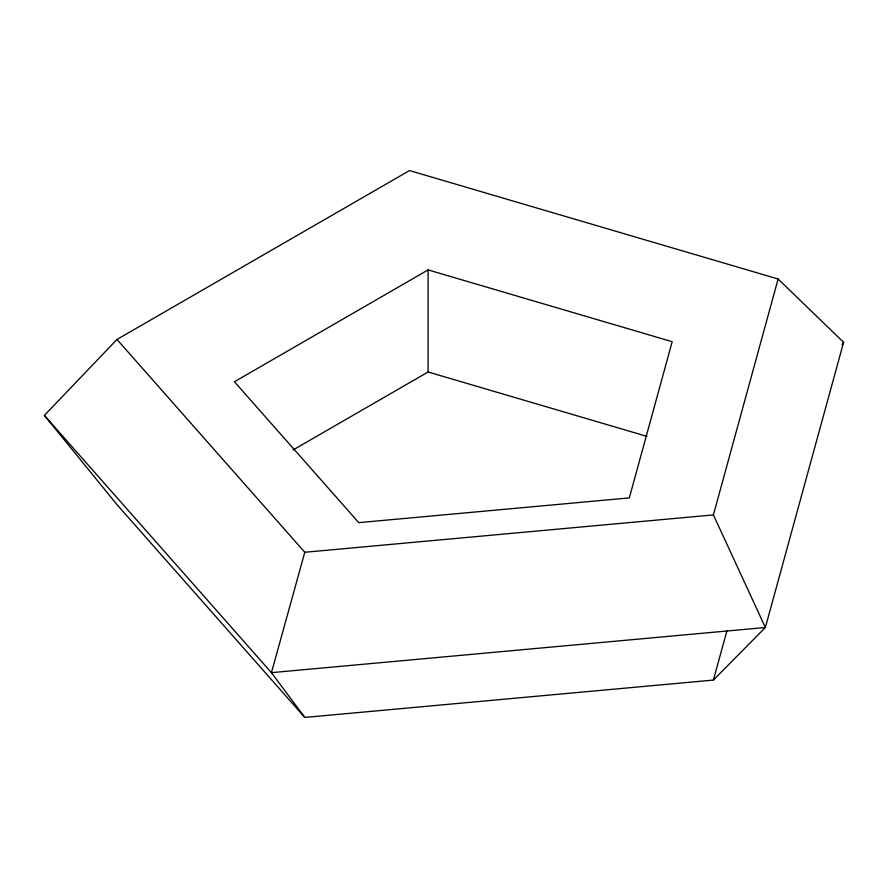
<?xml version="1.0" encoding="UTF-8"?>
<svg xmlns="http://www.w3.org/2000/svg" width="888" height="888" viewBox="0 0 888 888"><rect width="100%" height="100%" fill="white"/><g stroke="black" fill="none" stroke-linecap="round" stroke-linejoin="round"><path stroke-width="1.33" d="M44.4 415.406L271.439 672.66L765.367 627.494L713.408 514.907L778.121 278.999L409.512 170.563L116.983 339.449L44.4 415.406L116.983 504.628L304.795 717.437L713.408 680.075L765.367 627.494L843.6 342.324L778.121 278.999M713.408 680.075L726.939 630.758M116.983 339.449L304.795 552.269L271.439 672.66L304.795 717.437M842.113 344.633L843.6 342.324M428.116 269.908L234.421 381.74L358.774 522.644L629.326 497.902L672.183 341.702L428.116 269.908L428.116 371.994L293.007 449.994M304.795 552.269L713.408 514.907M428.116 371.994L646.975 436.374"/></g></svg>
